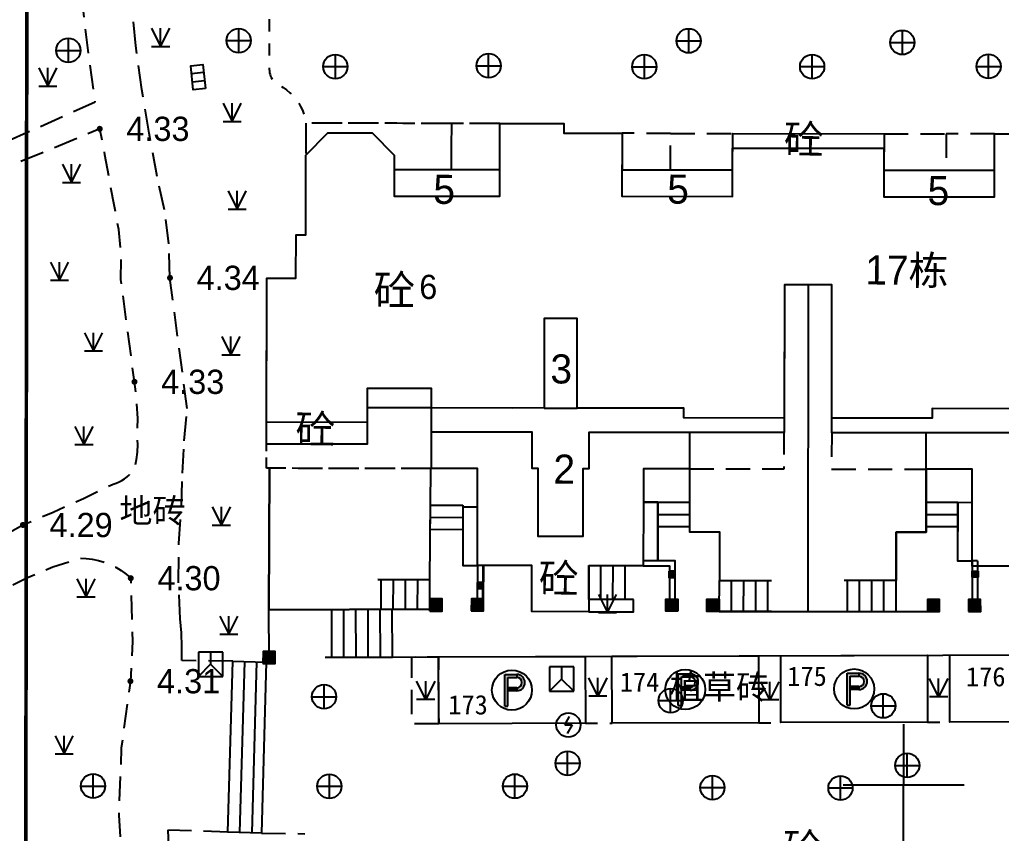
# Model space of a CAD drawing. Extents: x 99002 to 478558, y 2449839 to 2450453.
# Drawn here: x 478469.21 to 478509.69, y 2450061.51 to 2450095.08 of the extents above; entities that cross this region are included whole.
import ezdxf
from ezdxf.enums import TextEntityAlignment as Align

# ---------------------------------------------------------------- set-up
doc = ezdxf.new("R2010")
doc.units = 0
doc.header["$LTSCALE"] = 0.5
doc.header["$PDMODE"] = 35
doc.header["$PDSIZE"] = 0.2
for name, pattern in [('2', [0]), ('380403', [3, 2, -1]), ('430600', [3, 2, -1]), ('699100-1', [3, 2, -1]), ('X0', [4, 3, -1]), ('X5', [3, 2, -1]), ('X6', [2, 1, -1])]:
    doc.linetypes.add(name, pattern=pattern)
doc.layers.get('0').update_dxf_attribs({"linetype": 'CONTINUOUS'})
doc.layers.add('ASSIST', color=7, linetype='CONTINUOUS', plot=False)
for name, color, linetype in [('DEFAULT', 1, 'CONTINUOUS'), ('DLSS', 4, 'CONTINUOUS'), ('DMTZ', 3, 'CONTINUOUS'), ('GCD', 1, 'CONTINUOUS'), ('GXYZ', 2, 'CONTINUOUS'), ('JMD', 6, 'CONTINUOUS'), ('TK', 7, 'CONTINUOUS'), ('ZBTZ', 3, 'CONTINUOUS'), ('ZJ', 7, 'CONTINUOUS'), ('交通线', 7, 'CONTINUOUS'), ('地下室范围线', 170, 'CONTINUOUS'), ('居民地线', 7, 'CONTINUOUS'), ('居民地面', 7, 'CONTINUOUS'), ('房屋面', 7, 'CONTINUOUS'), ('植被点', 114, 'CONTINUOUS'), ('管线点', 7, 'CONTINUOUS'), ('高程点', 7, 'CONTINUOUS')]:
    doc.layers.add(name, color=color, linetype=linetype)
doc.styles.add('HZ', font='STXIHEI.TTF', dxfattribs={"width": 0.8})
doc.styles.add('方正中等线简体', font='FZZDXJW.TTF')
doc.styles.add('方正细等线简体', font='方正细等线简体.ttf')
doc.styles.add('等线体', font='simhei.ttf')
doc.styles.add('细等线体', font='FZXDXJW.TTF', dxfattribs={"width": 0.8})
doc.styles.add('黑体', font='simhei.ttf')
doc.linetypes.add('10422', pattern='A,0.75,[150,AAA.SHX,S=0.5,R=0,X=0,Y=0.5],1.5,[177,AAA.SHX,S=1,R=0,X=0,Y=0.4],0.75', length=3)
doc.linetypes.add('1161', pattern='A,0,[149,AAA.SHX,S=0.15,R=0,X=0,Y=0],-1.6', length=1.6)
doc.linetypes.add('380201', pattern='A,5,[169,ss2007.shx,S=0.83,R=0,X=0,Y=0],5', length=10)
doc.linetypes.add('380202', pattern='A,4.5,[145,ss2007.shx,S=1,R=0,X=0,Y=1],4.5,-0.5,[146,ss2007.shx,S=1,R=0,X=0,Y=0],-0.5', length=10)
doc.linetypes.add('444', pattern='A,4.5,[145,AAA.SHX,S=1,R=0,X=0,Y=1],4.5,-0.5,[146,AAA.SHX,S=1,R=0,X=0,Y=0],-0.5', length=10)

# ---------------------------------------------------------------- blocks, each defined once
blk = doc.blocks.new('8202001')
at = {"color": 0, "linetype": 'Continuous', "lineweight": -3, "flags": 128}
for points in [[(-0.75, 1.5), (0, 0)], [(0, 0), (0.75, 1.5)], [(0, 0), (0, 1.5)], [(-0.75, 0), (0.75, 0)]]:
    blk.add_lwpolyline(points, dxfattribs=at)
blk = doc.blocks.new('7201001')
at = {"linetype": '2'}
h = blk.add_hatch(color=0, dxfattribs=at)
edge = h.paths.add_edge_path(flags=0)
edge.add_arc((0, 0), 0.25, 0, 360)
blk = doc.blocks.new('5441011')
at = {"color": 0, "linetype": 'Continuous', "lineweight": -3, "flags": 128}
for points in [[(0, -1), (0, 1)], [(-1, 0), (1, 0)]]:
    blk.add_lwpolyline(points, dxfattribs=at)
at = {"color": 0, "linetype": 'Continuous', "lineweight": -3}
blk.add_circle((0, 0), 1, dxfattribs=at)
blk = doc.blocks.new('5441024')
at = {"color": 0, "linetype": 'Continuous', "lineweight": -3, "flags": 128}
blk.add_lwpolyline([(1, 0.5), (1, -0.5), (-1, -0.5), (-1, 0.5)], close=True, dxfattribs=at)
for points in [[(-0.33, 0.5), (-0.33, -0.5)], [(0.33, -0.5), (0.33, 0.5)]]:
    blk.add_lwpolyline(points, dxfattribs=at)
blk = doc.blocks.new('gc043')
for p, q in [((0, -1), (0, 1)), ((-1, 0), (1, 0))]:
    blk.add_line(p, q)
blk.add_circle((0, 0), 1)
blk = doc.blocks.new('GC200')
at = {"linetype": 'Continuous', "const_width": 0.2, "flags": 128}
blk.add_lwpolyline([(-0.1, 0, 1), (0.1, 0, 1)], format="xyb", close=True, dxfattribs=at)
blk = doc.blocks.new('gc049')
for p, q in [((-1, 1.2), (-1, -0.8)), ((1, 1.2), (-1, 1.2)), ((0, 1.2), (0, 0.2)), ((1, -0.8), (1, 1.2)), ((0, 0.2), (-1, -0.8)), ((0, 0.2), (1, -0.8)), ((-1, -0.8), (1, -0.8))]:
    blk.add_line(p, q)
blk = doc.blocks.new('gc050')
for points in [[(-0.3, 0), (0.1, 0.693)], [(-0.3, 0), (0.3, 0)], [(0.3, 0), (-0.1, -0.693)]]:
    blk.add_lwpolyline(points)
blk.add_circle((0, 0), 1)
blk = doc.blocks.new('gc002')
at = {"linetype": 'Continuous'}
blk.add_hatch(color=256, dxfattribs=at).paths.add_polyline_path([(0.5, 0.5), (-0.5, 0.5), (-0.5, -0.5), (0.5, -0.5)])
blk.add_lwpolyline([(-0.5, -0.5), (0.5, -0.5), (0.5, 0.5), (-0.5, 0.5), (-0.5, -0.5)])
blk = doc.blocks.new('gc124')
for p, q in [((-0.75, 1.5), (0, 0)), ((0, 0), (0, 1.5)), ((0, 0), (0.75, 1.5)), ((-0.75, 0), (0.75, 0))]:
    blk.add_line(p, q)
blk = doc.blocks.new('gc297')
at = {"linetype": 'Continuous'}
for points in [[(-0.326, 1.046), (0.399, 1.046), (0.399, 1.296), (-0.451, 1.296), (-0.576, 1.296), (-0.576, 1.171), (-0.576, -1.329), (-0.326, -1.329)], [(0.399, -0.054), (-0.326, -0.054), (-0.326, 0.196), (0.399, 0.196)]]:
    blk.add_hatch(color=256, dxfattribs=at).paths.add_polyline_path(points)
h = blk.add_hatch(color=256, dxfattribs=at)
edge = h.paths.add_edge_path()
edge.add_line((0.399, 1.296), (0.399, 1.046))
edge.add_arc((0.399, 0.621), 0.425, -90, 90, ccw=False)
edge.add_line((0.399, 0.196), (0.399, -0.054))
edge.add_arc((0.399, 0.621), 0.675, 270, 450)
for p, q in [((-0.576, 1.171), (-0.576, 1.296)), ((-0.576, 1.296), (-0.451, 1.296)), ((-0.576, -1.329), (-0.576, 1.171)), ((-0.451, 1.296), (0.399, 1.296)), ((-0.326, 1.046), (0.399, 1.046)), ((-0.326, -1.329), (-0.326, 1.046)), ((0.399, 1.296), (0.399, 1.046)), ((0.399, 1.296), (0.399, 1.046)), ((0.399, 0.196), (-0.326, 0.196)), ((-0.326, -0.054), (-0.326, 0.196)), ((0.399, 0.196), (0.399, -0.054)), ((0.399, 0.196), (0.399, -0.054)), ((0.399, 0.196), (0.399, -0.054)), ((0.399, -0.054), (-0.326, -0.054)), ((-0.576, -1.329), (-0.326, -1.329))]:
    blk.add_line(p, q)
blk.add_circle((0, 0), 1.65)
for radius in [0.675, 0.425]:
    blk.add_arc((0.399, 0.621), radius, 270, 90)

msp = doc.modelspace()

# ---------------------------------------------------------------- linework, layer by layer
at = {"layer": 'ASSIST', "color": 7, "linetype": 'Continuous', "elevation": 4.234, "flags": 128}
msp.add_lwpolyline([(478479.182, 2450061.524), (478477.797, 2450061.564), (478477.998, 2450068.614), (478479.382, 2450068.574)], close=True, dxfattribs=at)
at = {"layer": 'DEFAULT', "color": 7, "linetype": '699100-1', "lineweight": -3, "ltscale": 0.5, "flags": 128}
for points in [[(478487.015, 2450090.802), (478481.015, 2450090.81), (478481.013, 2450089.498)], [(478486.196, 2450076.563), (478479.396, 2450076.572), (478479.397, 2450077.572)]]:
    msp.add_lwpolyline(points, dxfattribs=at)
at = {"layer": 'DEFAULT', "color": 6, "ltscale": 0.5}
msp.add_point((478479.498, 2450068.765), dxfattribs=at)
at = {"layer": 'DLSS', "color": 4, "linetype": 'X6', "flags": 128}
for points in [[(478479.511, 2450098.1), (478479.507, 2450093.111), (478479.505, 2450093.038), (478479.51, 2450092.966), (478479.521, 2450092.894), (478479.538, 2450092.824), (478479.561, 2450092.755), (478479.589, 2450092.689), (478479.624, 2450092.625), (478479.664, 2450092.564), (478479.709, 2450092.507), (478479.758, 2450092.455), (478479.92, 2450092.377), (478480.075, 2450092.287), (478480.222, 2450092.184), (478480.359, 2450092.068), (478480.486, 2450091.942), (478480.602, 2450091.805), (478480.706, 2450091.659), (478480.797, 2450091.504), (478480.875, 2450091.342), (478480.939, 2450091.175), (478480.988, 2450091.002), (478481.023, 2450090.826)], [(478492.543, 2450066.05), (478493.64, 2450066.053)], [(478499.69, 2450066.074), (478500.603, 2450066.077)], [(478506.653, 2450066.098), (478507.574, 2450066.101)]]:
    msp.add_lwpolyline(points, dxfattribs=at)
at = {"layer": 'DLSS', "color": 4, "linetype": 'Continuous', "flags": 128}
msp.add_lwpolyline([(478494.529, 2450071.153), (478492.679, 2450071.156), (478492.678, 2450070.656), (478494.528, 2450070.653)], close=True, dxfattribs=at)
at = {"layer": 'DLSS', "color": 4, "linetype": '1161', "flags": 128}
for points, elevation in [([(478486.483, 2450068.789), (478492.533, 2450068.81), (478492.543, 2450066.05), (478486.493, 2450066.029)], 0.018), ([(478493.631, 2450068.814), (478499.681, 2450068.834), (478499.69, 2450066.074), (478493.64, 2450066.053)], 0.018), ([(478500.594, 2450068.837), (478506.644, 2450068.858), (478506.653, 2450066.098), (478500.603, 2450066.077)], -0.012), ([(478507.565, 2450068.861), (478513.615, 2450068.881), (478513.624, 2450066.121), (478507.574, 2450066.101)], -0.024)]:
    msp.add_lwpolyline(points, close=True, dxfattribs=dict(at, elevation=elevation))
at = {"layer": 'DMTZ', "color": 3, "linetype": '10422', "ltscale": 0.7}
msp.add_lwpolyline([(478486.126, 2450071.966), (478486.174, 2450076.565)], dxfattribs=at)
at = {"layer": 'DMTZ', "color": 3, "linetype": '10422', "flags": 128}
for points in [[(478496.836, 2450076.55), (478496.832, 2450073.95), (478498.072, 2450073.949), (478498.07, 2450071.949)], [(478505.35, 2450071.937), (478505.353, 2450073.937), (478506.593, 2450073.935), (478506.596, 2450076.535)], [(478488.094, 2450074.962), (478487.494, 2450074.963), (478487.49, 2450072.563), (478488.09, 2450072.562)]]:
    msp.add_lwpolyline(points, dxfattribs=at)
at = {"layer": 'DMTZ', "color": 3, "linetype": '10422', "ltscale": 0.5, "flags": 128}
for points in [[(478494.931, 2450072.773), (478495.53, 2450072.772), (478495.528, 2450075.172), (478494.934, 2450075.172)], [(478508.494, 2450075.153), (478507.9, 2450075.155), (478507.892, 2450072.755), (478508.491, 2450072.755)]]:
    msp.add_lwpolyline(points, dxfattribs=at)
at = {"layer": 'JMD', "color": 6, "linetype": 'Continuous'}
for p, q in [((478486.146, 2450073.857), (478486.159, 2450075.057)), ((478486.159, 2450075.057), (478487.494, 2450075.047)), ((478495.528, 2450075.172), (478496.834, 2450075.17)), ((478507.9, 2450075.155), (478506.594, 2450075.157)), ((478486.153, 2450074.557), (478487.493, 2450074.547)), ((478495.528, 2450074.672), (478496.833, 2450074.67)), ((478507.899, 2450074.655), (478506.594, 2450074.657)), ((478486.148, 2450074.057), (478487.493, 2450074.047)), ((478486.148, 2450074.057), (478487.493, 2450074.047)), ((478495.527, 2450074.172), (478496.833, 2450074.17)), ((478507.899, 2450074.155), (478506.593, 2450074.157)), ((478492.679, 2450071.156), (478492.681, 2450072.556)), ((478493.179, 2450071.155), (478493.181, 2450072.555)), ((478493.679, 2450071.155), (478493.681, 2450072.555)), ((478494.179, 2450071.154), (478494.181, 2450072.554)), ((478494.931, 2450072.773), (478494.931, 2450072.553)), ((478508.711, 2450072.754), (478508.491, 2450072.755)), ((478484.12, 2450070.753), (478484.126, 2450071.977)), ((478484.62, 2450070.755), (478484.626, 2450071.974)), ((478485.12, 2450070.756), (478485.126, 2450071.972)), ((478485.62, 2450070.758), (478485.626, 2450071.969)), ((478486.132, 2450070.684), (478486.126, 2450071.966)), ((478498.056, 2450070.666), (478498.07, 2450071.949)), ((478498.568, 2450070.666), (478498.57, 2450071.948)), ((478499.068, 2450070.665), (478499.07, 2450071.947)), ((478499.568, 2450070.665), (478499.57, 2450071.947)), ((478500.068, 2450070.664), (478500.07, 2450071.946)), ((478503.348, 2450070.661), (478503.35, 2450071.942)), ((478503.848, 2450070.661), (478503.85, 2450071.941)), ((478504.348, 2450070.661), (478504.35, 2450071.94)), ((478504.848, 2450070.66), (478504.85, 2450071.94)), ((478505.361, 2450070.66), (478505.35, 2450071.939)), ((478488.083, 2450071.188), (478488.303, 2450071.187)), ((478496.228, 2450070.948), (478496.008, 2450070.949)), ((478496.228, 2450070.949), (478496.008, 2450070.949)), ((478481.804, 2450070.745), (478484.581, 2450070.755)), ((478482.087, 2450068.774), (478482.081, 2450070.746)), ((478482.587, 2450068.776), (478482.581, 2450070.748)), ((478483.087, 2450068.778), (478483.081, 2450070.75)), ((478483.587, 2450068.779), (478483.581, 2450070.751)), ((478484.087, 2450068.781), (478484.081, 2450070.753)), ((478484.587, 2450068.783), (478484.581, 2450070.755)), ((478481.811, 2450068.773), (478484.587, 2450068.783)), ((478477.797, 2450061.564, 4.234), (478477.998, 2450068.614, 4.234)), ((478478.297, 2450061.549, 4.234), (478478.498, 2450068.599, 4.234)), ((478478.797, 2450061.535, 4.234), (478478.997, 2450068.585, 4.234))]:
    msp.add_line(p, q, dxfattribs=at)
at = {"layer": 'JMD', "color": 6, "linetype": 'Continuous', "ltscale": 3.5}
for points in [[(478510.748, 2450078.03), (478502.698, 2450078.041), (478502.706, 2450084.141), (478500.746, 2450084.143), (478500.738, 2450078.043), (478492.688, 2450078.054), (478492.686, 2450076.554), (478492.436, 2450076.554), (478492.432, 2450073.754), (478490.592, 2450073.757), (478490.596, 2450076.557), (478490.346, 2450076.557), (478490.348, 2450078.057), (478486.198, 2450078.063), (478486.199, 2450079.063), (478483.539, 2450079.066), (478483.537, 2450077.566), (478479.397, 2450077.572), (478479.406, 2450084.412), (478480.606, 2450084.411), (478480.609, 2450086.211), (478481.009, 2450086.21), (478481.013, 2450089.498), (478481.926, 2450090.409), (478483.743, 2450090.406), (478484.653, 2450089.493), (478484.652, 2450088.905), (478489.012, 2450088.899), (478489.015, 2450090.799), (478491.655, 2450090.796), (478491.654, 2450090.396), (478494.055, 2450090.393), (478494.052, 2450088.893), (478498.613, 2450088.886), (478498.614, 2450089.786), (478504.854, 2450089.778), (478504.853, 2450088.878), (478509.413, 2450088.872), (478509.415, 2450090.372), (478514.455, 2450090.365)], [(478510.741, 2450072.53), (478508.491, 2450072.533), (478508.494, 2450075.173), (478508.496, 2450076.533), (478506.596, 2450076.535), (478506.598, 2450078.035), (478502.698, 2450078.041), (478502.706, 2450084.141), (478500.746, 2450084.143), (478500.738, 2450078.043), (478496.838, 2450078.049), (478496.836, 2450076.549), (478494.936, 2450076.551), (478494.934, 2450075.191), (478494.931, 2450072.551), (478492.68, 2450072.554), (478492.678, 2450070.654), (478490.338, 2450070.657), (478490.34, 2450072.557), (478488.09, 2450072.56), (478488.094, 2450075.2), (478488.096, 2450076.56), (478486.196, 2450076.563), (478486.199, 2450079.063), (478483.539, 2450079.066), (478483.537, 2450077.566), (478479.397, 2450077.572), (478479.406, 2450084.412), (478480.606, 2450084.411), (478480.609, 2450086.211), (478481.009, 2450086.21), (478481.013, 2450089.498), (478481.926, 2450090.409), (478483.743, 2450090.406), (478484.653, 2450089.493), (478484.652, 2450088.905), (478489.012, 2450088.899), (478489.015, 2450090.799), (478491.655, 2450090.796), (478491.654, 2450090.396), (478494.055, 2450090.393), (478494.052, 2450088.893), (478498.613, 2450088.886), (478498.615, 2450090.386), (478504.855, 2450090.378), (478504.853, 2450088.878), (478509.413, 2450088.872), (478509.415, 2450090.372), (478514.455, 2450090.365)], [(478511.24, 2450079.029), (478506.839, 2450079.035), (478506.839, 2450078.635), (478502.699, 2450078.641), (478502.706, 2450084.141), (478500.746, 2450084.143), (478500.739, 2450078.643), (478496.599, 2450078.649), (478496.599, 2450079.049), (478492.199, 2450079.055), (478492.204, 2450082.755), (478490.844, 2450082.757), (478490.839, 2450079.057), (478486.199, 2450079.063), (478486.2, 2450079.863), (478483.54, 2450079.867), (478483.538, 2450078.466), (478479.398, 2450078.472), (478479.406, 2450084.412), (478480.606, 2450084.411), (478480.609, 2450086.211), (478481.009, 2450086.21), (478481.013, 2450089.498), (478481.926, 2450090.409), (478483.743, 2450090.406), (478484.653, 2450089.493), (478484.651, 2450087.805), (478489.011, 2450087.799), (478489.015, 2450090.799), (478491.655, 2450090.796), (478491.654, 2450090.396), (478494.055, 2450090.393), (478494.051, 2450087.793), (478498.611, 2450087.786), (478498.614, 2450089.786), (478504.854, 2450089.778), (478504.851, 2450087.778), (478509.411, 2450087.772), (478509.415, 2450090.372), (478514.455, 2450090.365)]]:
    msp.add_lwpolyline(points, dxfattribs=at)
at = {"layer": 'JMD', "color": 6, "linetype": 'X5', "flags": 128}
for points in [[(478487.015, 2450090.802), (478481.015, 2450090.81), (478481.013, 2450089.498)], [(478496.055, 2450090.39), (478498.615, 2450090.386)], [(478504.855, 2450090.378), (478507.415, 2450090.375)], [(478496.836, 2450076.549), (478500.736, 2450076.543), (478500.738, 2450078.043)], [(478502.698, 2450078.041), (478502.696, 2450076.541), (478506.596, 2450076.535)], [(478486.196, 2450076.563), (478479.396, 2450076.572), (478479.397, 2450077.572)]]:
    msp.add_lwpolyline(points, dxfattribs=at)
at = {"layer": 'JMD', "color": 6, "linetype": 'X5'}
for points in [[(478489.015, 2450090.799), (478487.015, 2450090.802), (478487.012, 2450088.902), (478489.012, 2450088.899)], [(478496.055, 2450090.39), (478494.055, 2450090.393), (478494.052, 2450088.893), (478496.053, 2450088.89)], [(478509.415, 2450090.372), (478507.415, 2450090.375), (478507.413, 2450088.875), (478509.413, 2450088.872)]]:
    msp.add_lwpolyline(points, close=True, dxfattribs=at)
at = {"layer": 'JMD', "color": 6, "linetype": '444', "flags": 128}
for points in [[(478501.726, 2450084.144), (478501.708, 2450070.661)], [(478479.511, 2450076.572), (478479.491, 2450070.737), (478486.132, 2450070.76)], [(478496.836, 2450076.55), (478496.832, 2450073.95), (478498.072, 2450073.949), (478498.07, 2450071.949), (478500.213, 2450071.946)], [(478506.596, 2450076.537), (478506.593, 2450073.937), (478505.353, 2450073.939), (478505.35, 2450071.939), (478503.207, 2450071.942)], [(478488.094, 2450074.962), (478487.494, 2450074.963), (478487.49, 2450072.563), (478488.09, 2450072.562)], [(478479.498, 2450068.765), (478479.491, 2450070.737)], [(478498.056, 2450070.666), (478506.641, 2450070.658)]]:
    msp.add_lwpolyline(points, dxfattribs=at)
at = {"layer": 'JMD', "color": 6, "linetype": 'Continuous', "flags": 128}
for points in [[(478490.839, 2450079.057), (478492.199, 2450079.055)], [(478488.31, 2450072.561), (478488.303, 2450071.187)], [(478494.931, 2450072.553), (478496.011, 2450072.551), (478496.008, 2450070.949)], [(478508.711, 2450072.754), (478508.709, 2450071.032), (478508.489, 2450071.032)]]:
    msp.add_lwpolyline(points, dxfattribs=at)
at = {"layer": 'JMD', "color": 6, "linetype": '444', "ltscale": 0.5, "flags": 128}
for points in [[(478483.983, 2450071.978), (478486.126, 2450071.966), (478486.174, 2450076.564)], [(478482.087, 2450068.774), (478519.875, 2450068.903)]]:
    msp.add_lwpolyline(points, dxfattribs=at)
at = {"layer": 'JMD', "color": 6, "linetype": 'Continuous'}
for points in [[(478486.146, 2450073.857), (478486.159, 2450075.057)], [(478487.494, 2450075.047), (478487.492, 2450073.847)], [(478495.527, 2450073.952), (478495.528, 2450075.172)], [(478496.834, 2450075.17), (478496.832, 2450073.95)], [(478506.594, 2450075.157), (478506.593, 2450073.937)], [(478507.898, 2450073.935), (478507.9, 2450075.155)], [(478492.681, 2450072.556), (478494.181, 2450072.554)], [(478486.126, 2450071.966), (478483.983, 2450071.978)], [(478498.07, 2450071.949), (478500.213, 2450071.946)], [(478505.35, 2450071.939), (478503.207, 2450071.942)], [(478494.179, 2450071.154), (478492.679, 2450071.156)], [(478483.976, 2450070.753), (478486.132, 2450070.76)], [(478500.211, 2450070.664), (478498.056, 2450070.666)], [(478503.205, 2450070.662), (478505.361, 2450070.66)]]:
    msp.add_lwpolyline(points, dxfattribs=at)
at = {"layer": 'JMD', "color": 6, "linetype": '444', "ltscale": 0.2, "flags": 128}
for points in [[(478494.934, 2450075.172), (478495.528, 2450075.172), (478495.53, 2450072.772)], [(478508.494, 2450075.153), (478507.9, 2450075.155), (478507.892, 2450072.755)]]:
    msp.add_lwpolyline(points, dxfattribs=at)
at = {"layer": 'JMD', "color": 7, "linetype": 'Continuous', "flags": 128}
for points in [[(478488.09, 2450072.562), (478488.083, 2450071.188)], [(478494.931, 2450072.773), (478496.231, 2450072.771), (478496.228, 2450070.949)], [(478508.491, 2450072.755), (478508.489, 2450071.032)]]:
    msp.add_lwpolyline(points, dxfattribs=at)
at = {"layer": 'JMD', "color": 6, "linetype": 'Continuous', "elevation": 4.234}
for points in [[(478477.998, 2450068.614), (478479.382, 2450068.574)], [(478479.182, 2450061.524), (478477.797, 2450061.564)]]:
    msp.add_lwpolyline(points, dxfattribs=at)
at = {"layer": 'TK', "color": 7, "linetype": 'Continuous'}
for p, q in [((478505.663, 2450061.01), (478505.669, 2450066.01)), ((478503.166, 2450063.513), (478508.166, 2450063.507))]:
    msp.add_line(p, q, dxfattribs=at)
at = {"layer": '交通线', "color": 4, "linetype": '430600', "lineweight": -3, "flags": 128}
for points in [[(478467.32, 2450089.479), (478468.465, 2450089.962), (478472.327, 2450091.689), (478472.09, 2450093.393), (478471.878, 2450095.1), (478471.69, 2450096.81), (478470.146, 2450096.874), (478470.196, 2450098.671), (478468.063, 2450098.587), (478468.069, 2450097.917), (478467.305, 2450096.336), (478467.005, 2450096.283)], [(478460.771, 2450074.293), (478462.043, 2450072.353), (478462.761, 2450071.402), (478462.817, 2450071.328), (478462.881, 2450071.26), (478462.95, 2450071.198), (478463.024, 2450071.142), (478463.103, 2450071.093), (478463.186, 2450071.051), (478463.273, 2450071.018), (478463.362, 2450070.992), (478463.454, 2450070.974), (478463.546, 2450070.964), (478463.639, 2450070.963), (478463.732, 2450070.971), (478464.882, 2450071.663), (478466.358, 2450072.54), (478467.846, 2450073.397), (478469.345, 2450074.233), (478470.599, 2450074.768), (478471.84, 2450075.331), (478473.069, 2450075.919), (478473.194, 2450075.958), (478473.316, 2450076.007), (478473.432, 2450076.068), (478473.543, 2450076.138), (478473.646, 2450076.219), (478473.742, 2450076.309), (478473.829, 2450076.407), (478473.907, 2450076.513), (478473.975, 2450076.625), (478474.035, 2450076.929), (478474.07, 2450077.237), (478474.08, 2450077.547), (478474.064, 2450077.856), (478474.081, 2450078.62), (478474.042, 2450079.383), (478473.949, 2450080.141), (478473.387, 2450084.364), (478473.395, 2450085.396), (478473.301, 2450086.425), (478473.107, 2450087.439), (478472.731, 2450089.506), (478472.516, 2450090.579), (478467.864, 2450088.642)], [(478456.757, 2450060.362), (478454.063, 2450061.459), (478453.918, 2450061.509), (478453.778, 2450061.571), (478453.644, 2450061.645), (478453.517, 2450061.731), (478453.398, 2450061.828), (478453.289, 2450061.935), (478453.189, 2450062.051), (478455.601, 2450063.798), (478458.082, 2450065.445), (478460.629, 2450066.99), (478462.958, 2450068.211), (478465.243, 2450069.514), (478467.48, 2450070.898), (478468.469, 2450071.519), (478469.507, 2450072.056), (478470.586, 2450072.506), (478471.698, 2450072.864), (478471.954, 2450072.854), (478472.208, 2450072.823), (478472.459, 2450072.77), (478472.705, 2450072.697), (478472.944, 2450072.603), (478473.174, 2450072.489), (478473.393, 2450072.357), (478473.601, 2450072.207), (478473.796, 2450072.039), (478473.87, 2450069.431), (478473.781, 2450067.788), (478473.405, 2450065.039), (478473.3, 2450062.267), (478473.466, 2450059.498), (478473.721, 2450057.689), (478473.824, 2450055.866), (478473.775, 2450054.04), (478473.592, 2450052.063), (478473.381, 2450050.088), (478473.144, 2450048.117), (478473.045, 2450047.479), (478472.939, 2450046.843), (478472.826, 2450046.208), (478470.447, 2450048.357), (478470.499, 2450048.476), (478467.248, 2450050.994)]]:
    msp.add_lwpolyline(points, dxfattribs=at)
at = {"layer": '交通线', "color": 4, "linetype": '430600', "lineweight": -3}
for points in [[(478477.998, 2450068.614), (478475.895, 2450068.636), (478475.906, 2450069.209), (478475.884, 2450069.783), (478475.829, 2450070.354), (478475.762, 2450071.91), (478475.779, 2450073.467), (478475.881, 2450075.022), (478475.924, 2450076.365), (478476.003, 2450077.706), (478476.119, 2450079.045), (478475.413, 2450084.43), (478475.37, 2450085.839), (478475.192, 2450087.237), (478474.882, 2450088.611), (478474.55, 2450090.401), (478474.258, 2450092.197), (478474.006, 2450093.999), (478473.735, 2450096.812)], [(478477.797, 2450061.564), (478475.322, 2450061.647), (478475.345, 2450061.028), (478475.378, 2450060.41), (478475.421, 2450059.792), (478475.635, 2450057.619), (478475.749, 2450055.439), (478475.761, 2450053.255), (478475.461, 2450051.075), (478475.167, 2450048.894), (478474.878, 2450046.712), (478474.622, 2450045.114), (478474.293, 2450043.528), (478473.892, 2450041.96), (478473.758, 2450041.325), (478473.68, 2450040.68), (478473.659, 2450040.032), (478473.695, 2450039.384), (478477.924, 2450039.259)]]:
    msp.add_lwpolyline(points, dxfattribs=at)
at = {"layer": '交通线', "color": 4, "linetype": '430600', "elevation": 4.234, "flags": 128}
for points in [[(478479.382, 2450068.574), (478479.498, 2450068.765)], [(478479.182, 2450061.524), (478480.968, 2450061.494)]]:
    msp.add_lwpolyline(points, dxfattribs=at)
at = {"layer": '交通线', "color": 4, "linetype": '430600', "elevation": 0.018, "flags": 128}
msp.add_lwpolyline([(478486.493, 2450066.029), (478485.393, 2450066.025), (478485.383, 2450068.786), (478486.483, 2450068.789)], close=True, dxfattribs=at)
at = {"layer": '地下室范围线', "color": 170, "linetype": 'X0', "const_width": 0.15, "flags": 128}
msp.add_lwpolyline([(478321.488, 2450050.286), (478330.08, 2450055.876), (478330.499, 2450056.175), (478330.89, 2450056.51), (478331.25, 2450056.877), (478331.577, 2450057.275), (478331.868, 2450057.699), (478332.121, 2450058.148), (478332.334, 2450058.616), (478332.506, 2450059.101), (478332.634, 2450059.6), (478332.719, 2450060.108), (478332.759, 2450060.621), (478332.754, 2450061.136), (478332.704, 2450061.648), (478332.61, 2450062.154), (478332.472, 2450062.65), (478332.291, 2450063.132), (478332.069, 2450063.596), (478331.807, 2450064.039), (478325.686, 2450073.441), (478331.381, 2450077.146), (478337.554, 2450067.659), (478342.667, 2450070.986), (478343.912, 2450070.723), (478344.239, 2450070.22), (478346.251, 2450071.529), (478345.433, 2450072.786), (478347.947, 2450074.422), (478347.729, 2450074.757), (478352.759, 2450078.03), (478353.304, 2450077.191), (478362.859, 2450083.409), (478362.314, 2450084.247), (478369.858, 2450089.156), (478370.403, 2450088.318), (478379.958, 2450094.535), (478379.413, 2450095.373), (478384.442, 2450098.646), (478384.66, 2450098.31), (478387.175, 2450099.947), (478387.993, 2450098.69), (478390.004, 2450099.999), (478389.677, 2450100.502), (478389.941, 2450101.746), (478392.966, 2450103.715), (478387.981, 2450111.376), (478394.938, 2450115.903), (478399.923, 2450108.242), (478408.044, 2450113.525), (478409.293, 2450113.261), (478409.618, 2450112.761), (478411.63, 2450114.07), (478410.812, 2450115.327), (478413.326, 2450116.963), (478413.108, 2450117.299), (478418.137, 2450120.571), (478418.683, 2450119.733), (478428.238, 2450125.95), (478427.693, 2450126.789), (478432.722, 2450130.061), (478432.94, 2450129.726), (478435.455, 2450131.362), (478436.273, 2450130.105), (478438.368, 2450131.468), (478437.986, 2450132.055), (478438.221, 2450133.162), (478439.729, 2450134.144), (478440.974, 2450133.88), (478441.247, 2450133.461), (478454.666, 2450142.193), (478469.534, 2450119.344), (478469.386, 2449987.125), (478463.408, 2449983.235), (478462.59, 2449984.493), (478460.494, 2449983.129), (478461.858, 2449981.034), (478460.349, 2449980.052), (478462.531, 2449976.699), (478456.16, 2449972.554), (478453.979, 2449975.907), (478452.386, 2449974.871), (478451.568, 2449976.128), (478444.024, 2449971.219), (478444.842, 2449969.962), (478443.25, 2449968.926), (478445.431, 2449965.573), (478443.583, 2449964.37), (478464.254, 2449932.603), (478459.677, 2449929.625), (478463.818, 2449923.262), (478456.279, 2449918.357), (478453.957, 2449920.592), (478451.602, 2449918.145), (478450.231, 2449919.46), (478441.771, 2449910.669), (478443.141, 2449909.352), (478440.577, 2449906.688), (478423.786, 2449922.843), (478422.018, 2449921.005), (478311.113, 2450027.708), (478313.666, 2450030.362), (478314.171, 2450029.877), (478322.643, 2450038.681), (478322.138, 2450039.167), (478324.564, 2450041.688), (478323.282, 2450042.922), (478325.388, 2450044.293)], close=True, dxfattribs=at)
at = {"layer": '居民地线', "color": 6, "linetype": '380202', "lineweight": -3, "ltscale": 0.5, "flags": 128}
for points in [[(478486.132, 2450070.76), (478479.491, 2450070.737), (478479.511, 2450076.572)], [(478483.983, 2450071.978), (478486.126, 2450071.966), (478486.174, 2450076.564)], [(478488.094, 2450074.962), (478487.494, 2450074.963), (478487.49, 2450072.563), (478488.09, 2450072.562)], [(478479.498, 2450068.765), (478479.491, 2450070.737)]]:
    msp.add_lwpolyline(points, dxfattribs=at)
at = {"layer": '居民地线', "color": 6, "linetype": 'Continuous', "lineweight": -3, "ltscale": 0.5, "flags": 128}
for points in [[(478486.146, 2450073.857), (478486.159, 2450075.057)], [(478486.146, 2450073.857), (478486.159, 2450075.057)], [(478486.159, 2450075.057), (478487.494, 2450075.047)], [(478487.494, 2450075.047), (478487.492, 2450073.847)], [(478486.153, 2450074.557), (478487.493, 2450074.547)], [(478486.148, 2450074.057), (478487.493, 2450074.047)], [(478488.34, 2450072.561), (478488.333, 2450071.187)], [(478486.126, 2450071.966), (478483.983, 2450071.978)], [(478484.12, 2450070.753), (478484.126, 2450071.977)], [(478484.62, 2450070.755), (478484.626, 2450071.974)], [(478485.12, 2450070.756), (478485.126, 2450071.972)], [(478485.62, 2450070.758), (478485.626, 2450071.969)], [(478486.132, 2450070.684), (478486.126, 2450071.966)], [(478481.804, 2450070.745), (478484.581, 2450070.755)], [(478482.087, 2450068.774), (478482.081, 2450070.746)], [(478482.587, 2450068.776), (478482.581, 2450070.748)], [(478483.087, 2450068.778), (478483.081, 2450070.75)], [(478483.587, 2450068.779), (478483.581, 2450070.751)], [(478483.976, 2450070.753), (478486.132, 2450070.76)], [(478484.087, 2450068.781), (478484.081, 2450070.753)], [(478484.587, 2450068.783), (478484.581, 2450070.755)], [(478481.811, 2450068.773), (478484.587, 2450068.783)]]:
    msp.add_lwpolyline(points, dxfattribs=at)
at = {"layer": '居民地线', "color": 6, "linetype": '380201', "lineweight": -3, "ltscale": 0.5, "flags": 128}
msp.add_lwpolyline([(478488.09, 2450072.562), (478488.083, 2450071.188)], dxfattribs=at)
at = {"layer": '居民地面', "color": 6, "linetype": '380403', "lineweight": -3, "ltscale": 0.5, "flags": 128}
msp.add_lwpolyline([(478489.015, 2450090.799), (478487.015, 2450090.802), (478487.012, 2450088.902), (478489.012, 2450088.899)], close=True, dxfattribs=at)
at = {"layer": '房屋面', "color": 6, "linetype": 'Continuous', "lineweight": -3, "ltscale": 0.5, "flags": 128}
for points in [[(478489.489, 2450078.058), (478486.198, 2450078.063), (478486.199, 2450079.063), (478483.539, 2450079.066), (478483.537, 2450077.566), (478479.397, 2450077.572), (478479.406, 2450084.412), (478480.606, 2450084.411), (478480.609, 2450086.211), (478481.009, 2450086.21), (478481.013, 2450089.498), (478481.926, 2450090.409), (478483.743, 2450090.406), (478484.653, 2450089.493), (478484.652, 2450088.905), (478489.012, 2450088.899), (478489.015, 2450090.799), (478490.095, 2450090.798)], [(478489.227, 2450072.559), (478488.09, 2450072.56), (478488.094, 2450075.2), (478488.096, 2450076.56), (478486.196, 2450076.563), (478486.199, 2450079.063), (478483.539, 2450079.066), (478483.537, 2450077.566), (478479.397, 2450077.572), (478479.406, 2450084.412), (478480.606, 2450084.411), (478480.609, 2450086.211), (478481.009, 2450086.21), (478481.013, 2450089.498), (478481.926, 2450090.409), (478483.743, 2450090.406), (478484.653, 2450089.493), (478484.652, 2450088.905), (478489.012, 2450088.899), (478489.015, 2450090.799), (478490.095, 2450090.798)], [(478489.536, 2450079.058), (478486.199, 2450079.063), (478486.2, 2450079.863), (478483.54, 2450079.867), (478483.538, 2450078.466), (478479.398, 2450078.472), (478479.406, 2450084.412), (478480.606, 2450084.411), (478480.609, 2450086.211), (478481.009, 2450086.21), (478481.013, 2450089.498), (478481.926, 2450090.409), (478483.743, 2450090.406), (478484.653, 2450089.493), (478484.651, 2450087.805), (478489.011, 2450087.799), (478489.015, 2450090.799), (478490.095, 2450090.798)]]:
    msp.add_lwpolyline(points, dxfattribs=at)

# ---------------------------------------------------------------- block references
at = {"layer": 'DLSS', "color": 4, "linetype": 'Continuous', "xscale": 0.5, "yscale": 0.5}
for p in [(478489.513, 2450067.419), (478496.661, 2450067.444), (478503.624, 2450067.467)]:
    msp.add_blockref('gc297', p, dxfattribs=at)
at = {"layer": 'GCD', "color": 1, "linetype": 'Continuous'}
ref = msp.add_blockref('GC200', (478478.246, 2450094.219, 4.157), dxfattribs=dict(at, xscale=4.876000004212864e-06, yscale=4.876000004212864e-06, zscale=4.876000004212864e-06))
ref.add_attrib('height', '4.16', dxfattribs={"linetype": 'Continuous', "height": 0.00000975, "style": '细等线体', "width": 0.8}).set_placement((478478.846, 2450093.719, 4.157), align=Align.MIDDLE_LEFT)
ref = msp.add_blockref('GC200', (478501.893, 2450093.144, 3.428), dxfattribs=dict(at, xscale=4.876000004212864e-06, yscale=4.876000004212864e-06, zscale=4.876000004212864e-06))
ref.add_attrib('height', '3.43', dxfattribs={"linetype": 'Continuous', "height": 0.00000975, "style": '细等线体', "width": 0.8}).set_placement((478502.493, 2450092.644, 3.428), align=Align.MIDDLE_LEFT)
ref = msp.add_blockref('GC200', (478477.994, 2450068.481, 4.234), dxfattribs=dict(at, xscale=4.876000004212864e-06, yscale=4.876000004212864e-06, zscale=4.876000004212864e-06))
ref.add_attrib('height', '4.23', dxfattribs={"linetype": 'Continuous', "height": 0.00000975, "style": '方正中等线简体', "width": 0.8}).set_placement((478478.594, 2450067.981, 4.234), align=Align.MIDDLE_LEFT)
ref = msp.add_blockref('GC200', (478485.996, 2450066.06, 3.447), dxfattribs=dict(at, xscale=4.876000004212864e-06, yscale=4.876000004212864e-06, zscale=4.876000004212864e-06))
ref.add_attrib('height', '3.45', dxfattribs={"linetype": 'Continuous', "height": 0.00000975, "style": '细等线体', "width": 0.8}).set_placement((478486.247, 2450064.583, 3.447), align=Align.MIDDLE_LEFT)
ref = msp.add_blockref('GC200', (478493.11, 2450066.035, 3.465), dxfattribs=dict(at, xscale=4.876000004212864e-06, yscale=4.876000004212864e-06, zscale=4.876000004212864e-06))
ref.add_attrib('height', '3.47', dxfattribs={"linetype": 'Continuous', "height": 0.00000975, "style": '细等线体', "width": 0.8}).set_placement((478493.71, 2450065.535, 3.465), align=Align.MIDDLE_LEFT)
ref = msp.add_blockref('GC200', (478500.074, 2450066.02, 3.435), dxfattribs=dict(at, xscale=4.876000004212864e-06, yscale=4.876000004212864e-06, zscale=4.876000004212864e-06))
ref.add_attrib('height', '3.44', dxfattribs={"linetype": 'Continuous', "height": 0.00000975, "style": '细等线体', "width": 0.8}).set_placement((478500.674, 2450065.52, 3.435), align=Align.MIDDLE_LEFT)
ref = msp.add_blockref('GC200', (478507.055, 2450066.079, 3.423), dxfattribs=dict(at, xscale=4.876000004212864e-06, yscale=4.876000004212864e-06, zscale=4.876000004212864e-06))
ref.add_attrib('height', '3.42', dxfattribs={"linetype": 'Continuous', "height": 0.00000975, "style": '细等线体', "width": 0.8}).set_placement((478508.111, 2450064.932, 3.423), align=Align.MIDDLE_LEFT)
ref = msp.add_blockref('GC200', (478482.914, 2450065.238, 3.421), dxfattribs=dict(at, xscale=4.876000004212864e-06, yscale=4.876000004212864e-06, zscale=4.876000004212864e-06))
ref.add_attrib('height', '3.42', dxfattribs={"linetype": 'Continuous', "height": 0.00000975, "style": '方正中等线简体', "width": 0.8}).set_placement((478480.51, 2450065.106, 3.421), align=Align.MIDDLE_LEFT)
ref = msp.add_blockref('GC200', (478481.984, 2450063.452, 3.39), dxfattribs=dict(at, xscale=4.876000004212864e-06, yscale=4.876000004212864e-06, zscale=4.876000004212864e-06))
ref.add_attrib('height', '3.39', dxfattribs={"linetype": 'Continuous', "height": 0.00000975, "style": '细等线体', "width": 0.8}).set_placement((478482.584, 2450062.952, 3.39), align=Align.MIDDLE_LEFT)
at = {"layer": 'GXYZ', "color": 2, "linetype": 'Continuous', "xscale": 0.5, "yscale": 0.5}
for name, p in [('gc043', (478478.246, 2450094.219, 4.157)), ('gc043', (478496.802, 2450094.21, 3.395)), ('gc043', (478505.612, 2450094.141, 3.406)), ('gc043', (478482.231, 2450093.147, 4.393)), ('gc043', (478488.553, 2450093.18, 3.916)), ('gc043', (478494.973, 2450093.142, 3.401)), ('gc043', (478501.893, 2450093.144, 3.428)), ('gc043', (478509.166, 2450093.154, 3.434)), ('gc049', (478477.089, 2450068.386, 3.372)), ('gc049', (478491.559, 2450067.778, 3.451)), ('gc043', (478481.767, 2450067.149, 3.375)), ('gc043', (478496.058, 2450066.985, 3.453)), ('gc043', (478504.825, 2450066.77, 3.42)), ('gc050', (478491.842, 2450065.982, 3.457)), ('gc043', (478491.81, 2450064.399, 3.379)), ('gc043', (478505.813, 2450064.314, 3.366)), ('gc043', (478481.984, 2450063.452, 3.39)), ('gc043', (478489.635, 2450063.456, 3.409)), ('gc043', (478497.78, 2450063.398, 3.454)), ('gc043', (478503.06, 2450063.385, 3.419))]:
    msp.add_blockref(name, p, dxfattribs=at)
at = {"layer": 'JMD', "color": 6, "linetype": 'Continuous', "yscale": 0.25}
for p, xscale, rotation in [((478496.105, 2450072.198), 0.2500000002598791, 269.9866569585454), ((478508.615, 2450072.208), -0.2499999998977022, 90.01093652031425), ((478488.211, 2450071.737), 0.2499999998804068, 269.7562134844009)]:
    msp.add_blockref('gc002', p, dxfattribs=dict(at, xscale=xscale, rotation=rotation))
at = {"layer": 'JMD', "color": 6, "linetype": 'Continuous', "yscale": 0.5, "zscale": 0.5}
for p, xscale, rotation in [((478486.383, 2450070.932), 0.4999999999936422, 359.7562134845144), ((478488.088, 2450070.938), 0.4999999999936422, 359.7562134845144), ((478496.107, 2450070.923), -0.4999999998842209, 359.9558863651033), ((478497.806, 2450070.917), -0.4999999998842209, 359.9558863651033), ((478506.892, 2450070.908), 0.4999999997550768, 0.04170700640562339), ((478508.591, 2450070.91), 0.4999999997550768, 0.04170700640562339), ((478479.498, 2450068.765), 0.4999999999936422, 359.7562134845144)]:
    msp.add_blockref('gc002', p, dxfattribs=dict(at, xscale=xscale, rotation=rotation))
at = {"layer": 'ZBTZ', "color": 3, "linetype": 'Continuous'}
for p, xscale, yscale in [((478493.452, 2450070.618), 0.5, 0.5), ((478485.957, 2450067.036), -0.5, 0.5000000004656613), ((478493.053, 2450067.176), -0.5, 0.5000000004656613), ((478500.147, 2450067.014), -0.5, 0.5000000004656613), ((478507.109, 2450067.149), -0.5, 0.5000000004656613)]:
    msp.add_blockref('gc124', p, dxfattribs=dict(at, xscale=xscale, yscale=yscale))
at = {"layer": '植被点', "color": 3, "linetype": 'Continuous', "ltscale": 0.5, "xscale": 0.5, "yscale": 0.5}
for p in [(478475.027, 2450093.978, 9999), (478470.373, 2450092.341, 9999), (478477.974, 2450090.882, 9999), (478471.352, 2450088.369, 9999), (478478.18, 2450087.263, 9999), (478470.855, 2450084.33, 9999), (478472.256, 2450081.412, 9999), (478477.927, 2450081.256, 9999), (478471.865, 2450077.548, 9999), (478477.531, 2450074.23, 9999), (478471.952, 2450071.264, 9999), (478477.84, 2450069.725, 9999), (478471.048, 2450064.784, 9999)]:
    msp.add_blockref('8202001', p, dxfattribs=at)
at = {"layer": '管线点', "color": 2, "linetype": 'Continuous', "ltscale": 0.5, "xscale": 0.5, "yscale": 0.5}
for p in [(478471.222, 2450093.813, 4.292), (478472.243, 2450063.462, 4.383)]:
    msp.add_blockref('5441011', p, dxfattribs=at)
at = {"layer": '管线点', "color": 2, "linetype": 'Continuous', "ltscale": 0.5, "xscale": 0.5000000001520193, "yscale": 0.5, "rotation": 276.0451005869768}
msp.add_blockref('5441024', (478476.57, 2450092.71, 4.505), dxfattribs=at)
at = {"layer": '高程点', "color": 7, "linetype": 'Continuous', "ltscale": 0.5, "xscale": 0.5, "yscale": 0.5}
for p in [(478472.516, 2450090.579, 4.33), (478475.413, 2450084.43, 4.34), (478473.949, 2450080.141, 4.33), (478469.345, 2450074.233, 4.29), (478473.796, 2450072.039, 4.3), (478473.781, 2450067.788, 4.31)]:
    msp.add_blockref('7201001', p, dxfattribs=at)

# ---------------------------------------------------------------- texts
at = {"layer": 'DEFAULT', "color": 7, "linetype": 'Continuous', "ltscale": 0.5, "style": '方正细等线简体'}
for s, p in [('5', (478486.269, 2450087.485)), ('砼', (478480.585, 2450077.588))]:
    msp.add_text(s, height=1.2, rotation=359.539, dxfattribs=at).set_placement(p)
for s, height, p in [('砼', 1.25, (478483.814, 2450083.297)), ('6', 1, (478485.691, 2450083.556))]:
    msp.add_text(s, height=height, dxfattribs=at).set_placement(p)
at = {"layer": 'DEFAULT', "color": 3, "linetype": 'Continuous', "ltscale": 0.5, "style": '黑体'}
msp.add_text('地砖', height=1, dxfattribs=at).set_placement((478473.328, 2450074.324))
at = {"layer": 'DLSS', "color": 4, "linetype": '1161', "style": 'HZ'}
for s, p in [('175', (478500.863, 2450067.593)), ('176', (478508.233, 2450067.574)), ('174', (478493.961, 2450067.352)), ('173', (478486.887, 2450066.417))]:
    msp.add_text(s, height=0.8, dxfattribs=at).set_placement(p)
at = {"layer": 'DMTZ', "color": 3, "linetype": 'Continuous', "style": '等线体'}
msp.add_text('植草砖', height=1, dxfattribs=at).set_placement((478496.022, 2450067.047))
at = {"layer": 'JMD', "color": 6, "linetype": 'Continuous', "style": '细等线体'}
for s, p in [('砼', (478500.724, 2450089.55)), ('5', (478486.269, 2450087.485)), ('5', (478495.913, 2450087.495)), ('5', (478506.648, 2450087.434)), ('3', (478491.096, 2450080.075)), ('砼', (478480.585, 2450077.588)), ('2', (478491.218, 2450075.941)), ('砼', (478490.62, 2450071.436)), ('砼', (478500.69, 2450060.323))]:
    msp.add_text(s, height=1.2, rotation=359.539, dxfattribs=at).set_placement(p)
at = {"layer": 'ZJ', "color": 7, "linetype": 'Continuous', "style": '细等线体'}
msp.add_text('17栋', height=1.2, rotation=359.539, dxfattribs=at).set_placement((478504.081, 2450084.159))
at = {"layer": '高程点', "color": 7, "linetype": 'Continuous', "ltscale": 0.5, "style": '方正中等线简体'}
for s, p in [('4.33', (478473.615, 2450090.078, 4.33)), ('4.34', (478476.512, 2450083.929, 4.34)), ('4.33', (478475.049, 2450079.64, 4.33)), ('4.29', (478470.445, 2450073.732, 4.29)), ('4.30', (478474.895, 2450071.538, 4.3)), ('4.31', (478474.88, 2450067.287, 4.31))]:
    msp.add_text(s, height=1, dxfattribs=at).set_placement(p)

doc.saveas('drawing.dxf')
